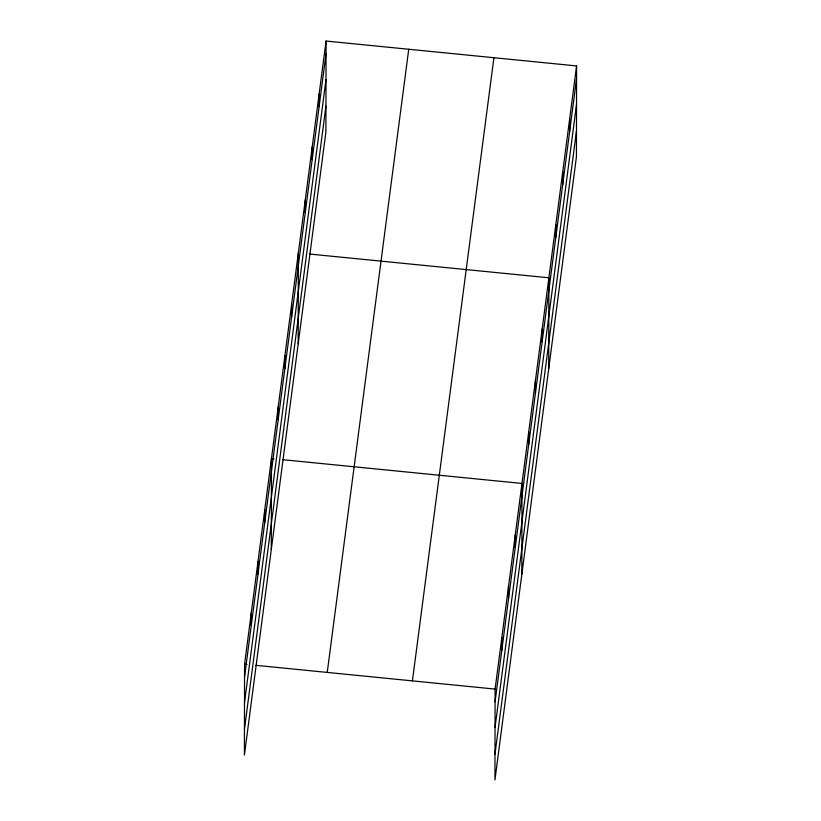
<?xml version="1.0" encoding="UTF-8"?>
<svg xmlns="http://www.w3.org/2000/svg" width="821" height="821" viewBox="0 0 821 821"><rect width="100%" height="100%" fill="white"/><g stroke="black" fill="none" stroke-linecap="round" stroke-linejoin="round"><path stroke-width="1.23" d="M326.06 41.05L244.566 664.21L244.412 755.074L325.906 131.914L326.06 41.05L576.588 65.926L576.434 156.79L494.94 779.95L495.094 689.086L576.588 65.926M251.267 625.469L251.288 612.805M257.989 574.053L258.02 561.39M264.721 522.649L264.742 509.974M271.299 549.434L271.464 458.57L273.968 458.816M278.165 419.829L278.186 407.154M284.887 368.413L284.908 355.75M291.609 316.998L291.629 304.334M298.197 343.783L298.351 252.93M305.258 212.629L305.279 199.955M312.185 159.654L312.206 146.99M319.112 106.689L319.133 94.015M501.795 650.345L501.816 637.681M508.517 598.93L508.538 586.266M515.239 547.525L515.26 534.851M521.828 574.31L521.992 483.446L282.732 459.688M528.693 444.705L528.714 432.031M535.415 393.29L535.436 380.626M542.137 341.875L542.158 329.211M548.726 368.66L548.88 277.796L309.63 254.048M555.786 237.495L555.807 224.831M562.713 184.53L562.734 171.866M569.641 131.565L569.661 118.891M244.545 676.884L326.04 53.714M244.504 702.684L325.999 79.524M244.453 729.274L325.947 106.104M327.24 672.42L408.735 49.26M412.419 680.876L493.914 57.716M495.073 701.75L576.568 78.59M495.022 727.56L576.527 104.4M494.981 754.15L576.475 130.98M244.566 664.21L247.07 664.456M255.844 665.328L495.094 689.086"/></g></svg>
